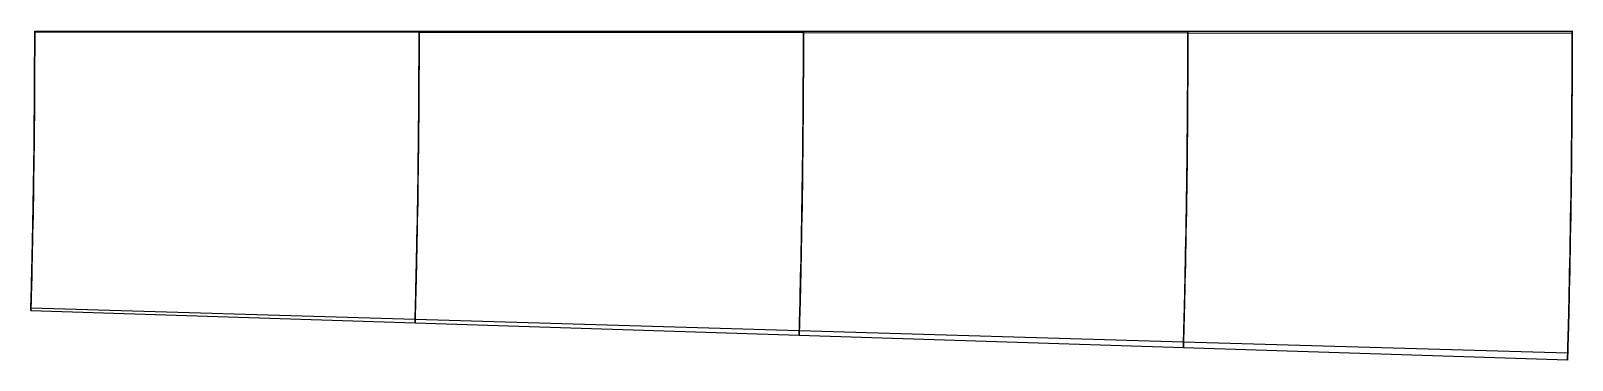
# Model space of a CAD drawing. Extents: x 326.9 to 377, y -10.7 to 0.
import ezdxf

# ---------------------------------------------------------------- set-up
doc = ezdxf.new("R2010")
doc.units = 0

msp = doc.modelspace()

# ---------------------------------------------------------------- linework, layer by layer
at = {"layer": '1', "color": 4}
for points in [[(326.999999, -0.024891, 1.576615), (326.999999, -0.021623, 1.574292), (326.999999, -0.018321, 1.572335), (327, -0.015056, 1.570787), (327, -0.011901, 1.569682), (327, -0.008924, 1.569042), (327, -0.006189, 1.568883), (327, -0.003756, 1.569207), (327, -0.001678, 1.570008), (327, 0, 1.571268), (327, 0.001242, 1.57296), (327, 0.00202, 1.575046), (327, 0.002319, 1.577482), (327, 0.002131, 1.580215), (327, 0.001461, 1.583185), (327, 0.000323, 1.586327), (327, -0.001258, 1.589574), (327, -0.003247, 1.592855), (327, -0.005601, 1.596099)], [(339.499998, -0.033435, 1.185391), (339.499999, -0.029026, 1.182318), (339.499999, -0.024595, 1.179742), (339.499999, -0.020231, 1.177713), (339.5, -0.01602, 1.176272), (339.5, -0.012047, 1.175447), (339.5, -0.00839, 1.175256), (339.5, -0.005121, 1.1757), (339.5, -0.002306, 1.176772), (339.5, 0, 1.178451), (339.5, 0.001751, 1.180702), (339.5, 0.002912, 1.183482), (339.5, 0.00346, 1.186734), (339.5, 0.003386, 1.190395), (339.5, 0.002689, 1.194392), (339.5, 0.001386, 1.198646), (339.5, -0.0005, 1.203071), (339.5, -0.00293, 1.207581), (339.5, -0.005855, 1.212086)], [(351.999997, -0.042889, 0.794104), (351.999998, -0.03721, 0.790245), (351.999999, -0.031533, 0.787026), (351.999999, -0.025959, 0.784506), (351.999999, -0.020591, 0.78273), (352, -0.015525, 0.78173), (352, -0.010852, 0.781523), (352, -0.006659, 0.782115), (352, -0.003019, 0.783493), (352, 0, 0.785634), (352, 0.002345, 0.788498), (352, 0.003972, 0.792033), (352, 0.004854, 0.796175), (352, 0.004974, 0.800849), (352, 0.00433, 0.805971), (352, 0.002934, 0.811449), (352, 0.000811, 0.817182), (352, -0.001999, 0.823068), (352, -0.005446, 0.829)], [(364.499996, -0.053223, 0.402678), (364.499997, -0.046153, 0.398013), (364.499998, -0.039116, 0.394144), (364.499999, -0.032229, 0.391134), (364.499999, -0.025604, 0.389033), (364.499999, -0.019352, 0.387875), (364.5, -0.013575, 0.387679), (364.5, -0.008369, 0.388449), (364.5, -0.003819, 0.390171), (364.5, 0, 0.392817), (364.5, 0.003025, 0.396343), (364.5, 0.005205, 0.400692), (364.5, 0.006507, 0.405791), (364.5, 0.006908, 0.411556), (364.5, 0.006402, 0.417892), (364.5, 0.004999, 0.424696), (364.5, 0.00272, 0.431854), (364.5, -0.000395, 0.439249), (364.5, -0.004295, 0.446759)], [(376.999994, -0.064417, 0.011044), (376.999996, -0.055839, 0.00557), (376.999997, -0.047334, 0.001055), (376.999998, -0.039031, -0.002431), (376.999999, -0.031055, -0.004838), (376.999999, -0.023526, -0.006128), (377, -0.016556, -0.006283), (377, -0.010251, -0.005301), (377, -0.004704, -0.003196), (377, 0, 0), (377, 0.003792, 0.004239), (377, 0.006615, 0.009456), (377, 0.008426, 0.015574), (377, 0.0092, 0.022501), (377, 0.008925, 0.030132), (377, 0.007606, 0.038354), (377, 0.005262, 0.047043), (377, 0.00193, 0.056068), (377, -0.002341, 0.065294)]]:
    msp.add_polyline3d(points, dxfattribs=at)
at = {"layer": '1', "color": 7}
for points in [[(327, 0, -50), (327, 0, 0), (327, 0, 1.571268), (327, 0, 1.769547), (327, 0, 1.967826), (327, 0, 2.166105), (327, 0, 2.364384), (327, 0, 2.562663), (327, 0, 2.760942), (327, 0, 2.959221), (327, 0, 3.1575), (327, 0, 3.355779), (327, 0, 3.554058), (327, 0, 3.752337), (327, 0, 3.950617), (327, 0, 4.148896), (327, 0, 4.347175), (327, 0, 4.545454), (327, 0, 4.743733), (327, 0, 4.942012), (327, 0, 5.140291), (327, 0, 5.33857), (327, 0, 5.536849), (327, 0, 5.735128), (327, 0, 5.933407), (327, 0, 6.131686), (327, 0, 6.329965), (327, 0, 6.528244), (327, 0, 6.726523), (327, 0, 6.924802), (327, 0, 7.123081), (327, 0, 7.32136), (327, 0, 7.519639), (327, 0, 7.717918), (327, 0, 7.916197), (327, 0, 8.114477), (327, 0, 8.312756), (327, 0, 8.511035), (327, 0, 8.709314), (327, 0, 8.907593), (327, 0, 9.105872), (327, 0, 9.304151), (327, 0, 9.50243), (327, 0, 9.700709), (327, 0, 9.898988), (327, 0, 10.097267), (327, 0, 10.295546), (327, 0, 10.493825), (327, 0, 10.692104), (327, 0, 10.890383), (327, 0, 11.088662), (327, 0, 11.286941), (327, 0, 11.48522), (327, 0, 11.683499), (327, 0, 11.881778), (327, 0, 12.080057), (327, 0, 12.278337), (327, 0, 12.476616), (327, 0, 12.674895), (327, 0, 12.873174), (327, 0, 13.071453), (327, 0, 13.269732), (327, 0, 13.468011), (327, 0, 14.4), (327, 0, 16), (327, 0, 66)], [(377, 0, -50), (377, 0, 0), (377, 0, 0.266667), (377, 0, 0.533333), (377, 0, 0.8), (377, 0, 1.066667), (377, 0, 1.333333), (377, 0, 1.6), (377, 0, 1.866667), (377, 0, 2.133333), (377, 0, 2.4), (377, 0, 2.666667), (377, 0, 2.933333), (377, 0, 3.2), (377, 0, 3.466667), (377, 0, 3.733333), (377, 0, 4), (377, 0, 4.266667), (377, 0, 4.533333), (377, 0, 4.8), (377, 0, 5.066667), (377, 0, 5.333333), (377, 0, 5.6), (377, 0, 5.866667), (377, 0, 6.133333), (377, 0, 6.4), (377, 0, 6.666667), (377, 0, 6.933333), (377, 0, 7.2), (377, 0, 7.466667), (377, 0, 7.733333), (377, 0, 8), (377, 0, 8.266667), (377, 0, 8.533333), (377, 0, 8.8), (377, 0, 9.066667), (377, 0, 9.333333), (377, 0, 9.6), (377, 0, 9.866667), (377, 0, 10.133333), (377, 0, 10.4), (377, 0, 10.666667), (377, 0, 10.933333), (377, 0, 11.2), (377, 0, 11.466667), (377, 0, 11.733333), (377, 0, 12), (377, 0, 12.266667), (377, 0, 12.533333), (377, 0, 12.8), (377, 0, 13.066667), (377, 0, 13.333333), (377, 0, 13.6), (377, 0, 13.866667), (377, 0, 14.133333), (377, 0, 14.4), (377, 0, 14.666667), (377, 0, 14.933333), (377, 0, 15.2), (377, 0, 15.466667), (377, 0, 15.733333), (377, 0, 16), (377, 0, 66)], [(326.999999, -0.024891, 1.576615), (339.499998, -0.033435, 1.185391), (351.999997, -0.042889, 0.794104), (364.499996, -0.053223, 0.402678), (376.999994, -0.064417, 0.011044)], [(327, -0.005601, 1.596099), (339.5, -0.005855, 1.212086), (352, -0.005446, 0.829), (364.5, -0.004295, 0.446759), (377, -0.002341, 0.065294)], [(326.876401, -8.989923, 13.451242), (339.370958, -9.359626, 14.077568), (351.865582, -9.72688, 14.70296), (364.360273, -10.091643, 15.327452), (376.855034, -10.453852, 15.95107)], [(326.874104, -9.073052, 13.405761), (339.367808, -9.473168, 14.017849), (351.861459, -9.874912, 14.627767), (364.355055, -10.278335, 15.23552), (376.848594, -10.683494, 15.841092)]]:
    msp.add_polyline3d(points, dxfattribs=at)
at = {"layer": '1', "color": 1}
for points in [[(326.874104, -9.073052, 13.405761), (326.874758, -9.049443, 13.356875), (326.875873, -9.009096, 13.273677), (326.877441, -8.952002, 13.15668), (326.879455, -8.878159, 13.006613), (326.881903, -8.787582, 12.824409), (326.884769, -8.680293, 12.611202), (326.88805, -8.555876, 12.368594), (326.89173, -8.4141, 12.098294), (326.895763, -8.255902, 11.80153), (326.900131, -8.081109, 11.480372), (326.904822, -7.889045, 11.13741), (326.909769, -7.681317, 10.774021), (326.914954, -7.457415, 10.393066), (326.920328, -7.217994, 9.996858), (326.925829, -6.964385, 9.587408), (326.931435, -6.696034, 9.168129), (326.937056, -6.415729, 8.740302), (326.942683, -6.12228, 8.308059), (326.948216, -5.819297, 7.872255), (326.95364, -5.506115, 7.436868), (326.958872, -5.186114, 7.002965), (326.963891, -4.85941, 6.57408), (326.968634, -4.529081, 6.151481), (326.973075, -4.196195, 5.737977), (326.977184, -3.862813, 5.335565), (326.980932, -3.531313, 4.945898), (326.984323, -3.201936, 4.57237), (326.987329, -2.878665, 4.215084), (326.989969, -2.561252, 3.877683), (326.992233, -2.253724, 3.559906), (326.994142, -1.957373, 3.263731), (326.995716, -1.673804, 2.990693), (326.996974, -1.406665, 2.740197), (326.997953, -1.157057, 2.513788), (326.998685, -0.927302, 2.311624), (326.999208, -0.719916, 2.133403), (326.999561, -0.535753, 1.980181), (326.999783, -0.376591, 1.851861), (326.999908, -0.244672, 1.747604), (326.999969, -0.141541, 1.666987), (326.999993, -0.068087, 1.60998), (326.999999, -0.024891, 1.576615)], [(339.367808, -9.473168, 14.017849), (339.36847, -9.449421, 13.964838), (339.369598, -9.408815, 13.874574), (339.371187, -9.351336, 13.747624), (339.373228, -9.27696, 13.584764), (339.375711, -9.185685, 13.386982), (339.378622, -9.077496, 13.155492), (339.381962, -8.951766, 12.892068), (339.385719, -8.808154, 12.598559), (339.389843, -8.647807, 12.276188), (339.394317, -8.470387, 11.92722), (339.399141, -8.274829, 11.554569), (339.404237, -8.063119, 11.159562), (339.409593, -7.834435, 10.745371), (339.415163, -7.589287, 10.314571), (339.420876, -7.32932, 9.869175), (339.426723, -7.053371, 9.413146), (339.432594, -6.764919, 8.947573), (339.438498, -6.461889, 8.477342), (339.444314, -6.148794, 8.002995), (339.450039, -5.824169, 7.529257), (339.455573, -5.492194, 7.056941), (339.460901, -5.152339, 6.590262), (339.465947, -4.808401, 6.130271), (339.47069, -4.46098, 5.680379), (339.475089, -4.112619, 5.242487), (339.479117, -3.765532, 4.818669), (339.482776, -3.419741, 4.412716), (339.48603, -3.079818, 4.024591), (339.488904, -2.744832, 3.658702), (339.491376, -2.419786, 3.314291), (339.493471, -2.105476, 2.99399), (339.495207, -1.803923, 2.699194), (339.496601, -1.519236, 2.429179), (339.49769, -1.252474, 2.185697), (339.498509, -1.006335, 1.968765), (339.499095, -0.783765, 1.777871), (339.499495, -0.585614, 1.614184), (339.499748, -0.413849, 1.477562), (339.499892, -0.271242, 1.3668), (339.499962, -0.159679, 1.281242), (339.499991, -0.080195, 1.220774), (339.499998, -0.033435, 1.185391)], [(351.861459, -9.874912, 14.627767), (351.862126, -9.851094, 14.570588), (351.863264, -9.810362, 14.47323), (351.864868, -9.752685, 14.336285), (351.866929, -9.678013, 14.160581), (351.869439, -9.586324, 13.947161), (351.872385, -9.477585, 13.697304), (351.875775, -9.350897, 13.412986), (351.879599, -9.205842, 13.096175), (351.883802, -9.043762, 12.748102), (351.888372, -8.864188, 12.371199), (351.893319, -8.665582, 11.968747), (351.898553, -8.450338, 11.54201), (351.904071, -8.217369, 11.094441), (351.90983, -7.966917, 10.628939), (351.915748, -7.701077, 10.147446), (351.92183, -7.417901, 9.654567), (351.927949, -7.121716, 9.151121), (351.934129, -6.809475, 8.642771), (351.940228, -6.486613, 8.129767), (351.946258, -6.150757, 7.617621), (351.952096, -5.807058, 7.1068), (351.957741, -5.454204, 6.602277), (351.963098, -5.096807, 6.104835), (351.968153, -4.734922, 5.618522), (351.972853, -4.371604, 5.145147), (351.977171, -4.008851, 4.687224), (351.981111, -3.646561, 4.24886), (351.984627, -3.289743, 3.830018), (351.987748, -2.936825, 3.435803), (351.990443, -2.593911, 3.064902), (351.992738, -2.261065, 2.720763), (351.994649, -1.940947, 2.404477), (351.996189, -1.638066, 2.115255), (351.997398, -1.353407, 1.85508), (351.998312, -1.090141, 1.623754), (351.99897, -0.851647, 1.420573), (351.99942, -0.63879, 1.246793), (351.999708, -0.453716, 1.102241), (351.999872, -0.29979, 0.985313), (351.999954, -0.179286, 0.895091), (351.999988, -0.093404, 0.831365), (351.999997, -0.042889, 0.794104)], [(364.355055, -10.278335, 15.23552), (364.355725, -10.254529, 15.174167), (364.356869, -10.213803, 15.069685), (364.358482, -10.156114, 14.922705), (364.360557, -10.081396, 14.734096), (364.363085, -9.989606, 14.50496), (364.366056, -9.880638, 14.236666), (364.369486, -9.753353, 13.93137), (364.373367, -9.607243, 13.591161), (364.377637, -9.443909, 13.217251), (364.382291, -9.262599, 12.812319), (364.38735, -9.061395, 12.379946), (364.392712, -8.843149, 11.921317), (364.398383, -8.60632, 11.440261), (364.404322, -8.351056, 10.939901), (364.410438, -8.079762, 10.422199), (364.416751, -7.789823, 9.892305), (364.423113, -7.486321, 9.350853), (364.429569, -7.165142, 8.804313), (364.435951, -6.832844, 8.25254), (364.442287, -6.486091, 7.701839), (364.448435, -6.130905, 7.15243), (364.454404, -5.7652, 6.610006), (364.460079, -5.394488, 6.075057), (364.465456, -5.018112, 5.55236), (364.470466, -4.639947, 5.043428), (364.475089, -4.261431, 4.551453), (364.479323, -3.882448, 4.080778), (364.483114, -3.508549, 3.63129), (364.486498, -3.137372, 3.208883), (364.489428, -2.776134, 2.811724), (364.491938, -2.42422, 2.443994), (364.494037, -2.084981, 2.106464), (364.495736, -1.763169, 1.798422), (364.497076, -1.459918, 1.521885), (364.498094, -1.178759, 1.276557), (364.49883, -0.923573, 1.06149), (364.499337, -0.695298, 0.877979), (364.499662, -0.496209, 0.725865), (364.49985, -0.330332, 0.603106), (364.499945, -0.200375, 0.508495), (364.499984, -0.107727, 0.44171), (364.499996, -0.053223, 0.402678)], [(376.848594, -10.683494, 15.841092), (376.849266, -10.659767, 15.775509), (376.850412, -10.619185, 15.66387), (376.852028, -10.561678, 15.506808), (376.854109, -10.487159, 15.305238), (376.856647, -10.395561, 15.060315), (376.859633, -10.286725, 14.773493), (376.863093, -10.159201, 14.447133), (376.86702, -10.012444, 14.083421), (376.871346, -9.848285, 13.683567), (376.876072, -9.665718, 13.250472), (376.881233, -9.462371, 12.788053), (376.886711, -9.241586, 12.297407), (376.892524, -9.001394, 11.782716), (376.898636, -8.741752, 11.247371), (376.904942, -8.465494, 10.693302), (376.911481, -8.169168, 10.126283), (376.918081, -7.858764, 9.546688), (376.924812, -7.529017, 8.96182), (376.931477, -7.187622, 8.371159), (376.938123, -6.830183, 7.78184), (376.944585, -6.463752, 7.193752), (376.950884, -6.085343, 6.613372), (376.956885, -5.701454, 6.040863), (376.962594, -5.310655, 5.481748), (376.967925, -4.917646, 4.937265), (376.972864, -4.523273, 4.411287), (376.977405, -4.1275, 3.908325), (376.981485, -3.736256, 3.428324), (376.985147, -3.346452, 2.977894), (376.988328, -2.966515, 2.55464), (376.991069, -2.594946, 2.163606), (376.993369, -2.235997, 1.80511), (376.995239, -1.894588, 1.478569), (376.996723, -1.571988, 1.186055), (376.997854, -1.272182, 0.927101), (376.998675, -0.999553, 0.700533), (376.999244, -0.755134, 0.507664), (376.999611, -0.541318, 0.348357), (376.999825, -0.362851, 0.220103), (376.999934, -0.222925, 0.121378), (376.99998, -0.123138, 0.051734), (376.999994, -0.064417, 0.011044)]]:
    msp.add_polyline3d(points, dxfattribs=at)
at = {"layer": '1', "color": 3}
for points in [[(327, -0.005601, 1.596099), (326.999998, -0.039336, 1.638966), (326.999986, -0.096768, 1.711985), (326.999952, -0.177547, 1.814767), (326.999879, -0.281263, 1.946693), (326.999746, -0.407796, 2.106576), (326.999525, -0.557374, 2.29263), (326.999186, -0.729439, 2.503613), (326.9987, -0.922204, 2.739238), (326.998029, -1.135257, 2.997661), (326.99714, -1.367739, 3.277284), (326.996, -1.617342, 3.577677), (326.994572, -1.884112, 3.896049), (326.992827, -2.165895, 4.231507), (326.990746, -2.460094, 4.583372), (326.988295, -2.766764, 4.948492), (326.985479, -3.081632, 5.327385), (326.982275, -3.404642, 5.716803), (326.978703, -3.732021, 6.116562), (326.974768, -4.062192, 6.524529), (326.970486, -4.393353, 6.938708), (326.965892, -4.722837, 7.357734), (326.961001, -5.050143, 7.778538), (326.955871, -5.371989, 8.200167), (326.950517, -5.688561, 8.61909), (326.945019, -5.996224, 9.034599), (326.939386, -6.295857, 9.442803), (326.933715, -6.583782, 9.843071), (326.928024, -6.860552, 10.23193), (326.922397, -7.123632, 10.608089), (326.916877, -7.372615, 10.968945), (326.911515, -7.60666, 11.312319), (326.906386, -7.823984, 11.636745), (326.90151, -8.025134, 11.939472), (326.896955, -8.208565, 12.219193), (326.892775, -8.373406, 12.474353), (326.888985, -8.520047, 12.702851), (326.88563, -8.647839, 12.903395), (326.882749, -8.756057, 13.074934), (326.880368, -8.844498, 13.216331), (326.878507, -8.91302, 13.326637), (326.877181, -8.961516, 13.405115), (326.876401, -8.989923, 13.451242)], [(339.5, -0.005855, 1.212086), (339.499998, -0.039623, 1.259973), (339.499986, -0.097114, 1.341501), (339.499953, -0.178005, 1.456204), (339.499883, -0.281959, 1.603309), (339.499754, -0.409101, 1.781299), (339.499538, -0.560082, 1.987904), (339.499206, -0.734403, 2.2217), (339.498726, -0.930129, 2.482353), (339.498062, -1.14712, 2.767626), (339.497176, -1.384722, 3.07558), (339.496037, -1.640407, 3.405768), (339.494602, -1.914496, 3.755028), (339.492839, -2.205056, 4.122067), (339.49073, -2.508802, 4.506575), (339.488233, -2.826567, 4.904608), (339.485357, -3.1532, 5.317135), (339.482071, -3.489046, 5.740437), (339.478396, -3.829925, 6.174387), (339.474341, -4.173919, 6.616914), (339.469916, -4.51954, 7.065566), (339.465162, -4.863495, 7.519208), (339.460085, -5.205853, 7.974172), (339.454754, -5.542554, 8.429811), (339.449172, -5.874461, 8.881955), (339.443437, -6.197032, 9.330262), (339.437541, -6.511952, 9.770153), (339.431601, -6.814578, 10.201377), (339.425623, -7.106086, 10.619906), (339.419707, -7.383273, 11.02465), (339.41389, -7.646004, 11.412665), (339.40823, -7.893255, 11.78171), (339.402811, -8.122908, 12.130322), (339.397648, -8.335867, 12.455406), (339.392819, -8.530193, 12.755715), (339.388385, -8.70484, 13.029637), (339.384359, -8.86041, 13.274838), (339.380788, -8.996146, 13.489966), (339.377721, -9.111116, 13.673968), (339.375185, -9.205088, 13.825632), (339.373202, -9.277905, 13.943944), (339.371789, -9.329446, 14.028116), (339.370958, -9.359626, 14.077568)], [(352, -0.005446, 0.829), (351.999998, -0.038977, 0.881998), (351.999987, -0.096104, 0.972235), (351.999956, -0.17652, 1.099135), (351.999889, -0.279982, 1.261751), (351.999765, -0.406913, 1.45821), (351.999557, -0.558446, 1.685723), (351.999234, -0.734138, 1.942697), (351.998766, -0.931926, 2.228722), (351.998115, -1.151949, 2.541187), (351.99724, -1.393858, 2.877736), (351.99611, -1.654877, 3.237928), (351.994678, -1.935541, 3.618293), (351.992908, -2.234369, 4.016971), (351.990784, -2.54715, 4.434188), (351.988254, -2.875626, 4.865145), (351.985328, -3.213813, 5.311197), (351.981974, -3.562304, 5.768293), (351.97821, -3.916612, 6.236282), (351.974046, -4.274426, 6.713181), (351.969488, -4.634603, 7.196082), (351.964584, -4.993145, 7.684116), (351.959329, -5.350793, 8.172974), (351.953805, -5.702566, 8.662386), (351.948001, -6.050176, 9.147456), (351.94203, -6.388066, 9.628251), (351.935873, -6.718745, 10.099524), (351.929663, -7.036514, 10.561431), (351.923394, -7.343329, 11.009316), (351.917184, -7.635139, 11.442375), (351.911064, -7.912212, 11.857257), (351.905099, -8.173221, 12.251722), (351.899382, -8.415752, 12.624277), (351.893921, -8.641101, 12.971479), (351.888808, -8.846837, 13.292173), (351.88411, -9.031781, 13.584666), (351.879838, -9.196726, 13.84641), (351.876042, -9.340838, 14.075967), (351.87278, -9.462915, 14.272311), (351.870082, -9.562713, 14.434143), (351.867971, -9.640061, 14.560381), (351.866467, -9.694814, 14.650191), (351.865582, -9.72688, 14.70296)], [(364.5, -0.004295, 0.446759), (364.499998, -0.037354, 0.505), (364.499988, -0.0937, 0.604139), (364.499959, -0.173062, 0.7435), (364.499896, -0.275315, 0.921948), (364.499779, -0.401228, 1.137225), (364.499581, -0.552489, 1.385985), (364.499272, -0.728659, 1.666505), (364.49882, -0.927609, 1.978255), (364.498186, -1.149827, 2.318197), (364.49733, -1.395164, 2.68367), (364.496216, -1.660816, 3.074045), (364.494798, -1.947382, 3.485683), (364.493031, -2.253883, 3.916142), (364.490903, -2.575242, 4.366101), (364.488351, -2.914123, 4.829944), (364.48539, -3.263562, 5.309497), (364.481979, -3.624506, 5.800308), (364.478136, -3.992273, 6.302122), (364.473877, -4.363817, 6.813281), (364.469197, -4.738648, 7.33022), (364.464153, -5.111896, 7.85243), (364.458728, -5.485056, 8.374935), (364.453017, -5.852238, 8.897808), (364.446996, -6.215904, 9.415528), (364.440795, -6.569418, 9.928576), (364.434376, -6.916319, 10.430938), (364.427896, -7.249754, 10.92321), (364.421335, -7.572361, 11.400188), (364.414826, -7.879361, 11.861265), (364.408397, -8.171284, 12.302773), (364.402118, -8.446666, 12.722371), (364.396096, -8.702611, 13.118635), (364.390328, -8.940851, 13.487753), (364.384921, -9.158561, 13.828603), (364.37995, -9.354269, 14.139489), (364.375421, -9.529022, 14.417618), (364.371391, -9.681896, 14.661472), (364.367926, -9.811452, 14.870025), (364.365058, -9.917375, 15.041922), (364.362814, -9.999478, 15.176013), (364.361214, -10.057603, 15.271407), (364.360273, -10.091643, 15.327452)], [(377, -0.002341, 0.065294), (376.999998, -0.034685, 0.128898), (376.999989, -0.089834, 0.237129), (376.999963, -0.167567, 0.389212), (376.999905, -0.267899, 0.583808), (376.999796, -0.391995, 0.818246), (376.99961, -0.542157, 1.088592), (376.999316, -0.717942, 1.393006), (376.998884, -0.917184, 1.73081), (376.998274, -1.140719, 2.098557), (376.997442, -1.388691, 2.49321), (376.996353, -1.658261, 2.913971), (376.994957, -1.950017, 3.357086), (376.993204, -2.263697, 3.819394), (376.991082, -2.593154, 4.30216), (376.98852, -2.942071, 4.798905), (376.985534, -3.30257, 5.311861), (376.98208, -3.67579, 5.836307), (376.978171, -4.05695, 6.371813), (376.973827, -4.442235, 6.917052), (376.969035, -4.831814, 7.467826), (376.963861, -5.219889, 8.024004), (376.958275, -5.608791, 8.57991), (376.952385, -5.991594, 9.136024), (376.946152, -6.371668, 9.68612), (376.939725, -6.741204, 10.231131), (376.933047, -7.104779, 10.764297), (376.926297, -7.454303, 11.286678), (376.919441, -7.793245, 11.792453), (376.912631, -8.115932, 12.28129), (376.905888, -8.423266, 12.749151), (376.899289, -8.713553, 13.19364), (376.892953, -8.983438, 13.613382), (376.88687, -9.235119, 14.004185), (376.881159, -9.465299, 14.364995), (376.875905, -9.672244, 14.69409), (376.871112, -9.857223, 14.988449), (376.866839, -10.019275, 15.246447), (376.863161, -10.15665, 15.467091), (376.860117, -10.268982, 15.648955), (376.857734, -10.356066, 15.790821), (376.856035, -10.417724, 15.891746), (376.855034, -10.453852, 15.95107)]]:
    msp.add_polyline3d(points, dxfattribs=at)
at = {"layer": '1', "color": 2}
for points in [[(326.876401, -8.989923, 13.451242), (326.87627, -8.99467, 13.457674), (326.876111, -9.000431, 13.463216), (326.875929, -9.007041, 13.467712), (326.875729, -9.014314, 13.471034), (326.875516, -9.022043, 13.473087), (326.875296, -9.030008, 13.473813), (326.875075, -9.037983, 13.473191), (326.874861, -9.045741, 13.471239), (326.874658, -9.053062, 13.468011), (326.874473, -9.059737, 13.463599), (326.874311, -9.065576, 13.458127), (326.874177, -9.070412, 13.451751), (326.874074, -9.074107, 13.444652), (326.874007, -9.076556, 13.437031), (326.873975, -9.077688, 13.429105), (326.873981, -9.077471, 13.4211), (326.874024, -9.07591, 13.413244), (326.874104, -9.073052, 13.405761)], [(339.370958, -9.359626, 14.077568), (339.370784, -9.365964, 14.086239), (339.370571, -9.373658, 14.093733), (339.370327, -9.382494, 14.099839), (339.370058, -9.392226, 14.104389), (339.369771, -9.402582, 14.107254), (339.369475, -9.413273, 14.108355), (339.369177, -9.424, 14.10766), (339.368886, -9.434463, 14.105188), (339.368611, -9.444369, 14.101008), (339.368358, -9.453441, 14.095235), (339.368136, -9.461423, 14.08803), (339.36795, -9.468092, 14.079594), (339.367805, -9.47326, 14.070162), (339.367707, -9.476782, 14.059998), (339.367657, -9.478559, 14.049386), (339.367658, -9.47854, 14.038623), (339.367709, -9.476726, 14.028011), (339.367808, -9.473168, 14.017849)], [(351.865582, -9.72688, 14.70296), (351.865358, -9.734991, 14.71412), (351.865085, -9.744836, 14.723785), (351.864772, -9.756145, 14.73169), (351.864426, -9.768608, 14.737618), (351.864057, -9.781882, 14.741407), (351.863676, -9.795603, 14.742953), (351.863291, -9.809394, 14.742211), (351.862915, -9.822876, 14.739201), (351.862558, -9.835676, 14.734005), (351.862229, -9.847442, 14.726765), (351.861937, -9.857848, 14.717678), (351.861692, -9.866608, 14.706994), (351.861499, -9.873479, 14.695004), (351.861364, -9.878271, 14.682039), (351.861292, -9.88085, 14.668457), (351.861284, -9.881145, 14.65463), (351.86134, -9.879147, 14.64094), (351.861459, -9.874912, 14.627767)], [(364.360273, -10.091643, 15.327452), (364.359994, -10.101722, 15.341345), (364.359655, -10.113945, 15.353397), (364.359265, -10.12798, 15.363283), (364.358835, -10.143449, 15.370737), (364.358375, -10.159936, 15.375556), (364.357899, -10.176994, 15.377611), (364.357419, -10.194163, 15.376845), (364.356949, -10.210978, 15.373278), (364.3565, -10.226982, 15.367003), (364.356085, -10.241742, 15.358189), (364.355716, -10.254856, 15.347072), (364.355403, -10.265968, 15.333951), (364.355155, -10.274775, 15.319181), (364.354978, -10.281037, 15.303161), (364.354878, -10.284583, 15.286325), (364.354858, -10.285315, 15.269128), (364.354917, -10.283213, 15.252038), (364.355055, -10.278335, 15.23552)], [(376.855034, -10.453852, 15.95107), (376.854694, -10.466105, 15.967939), (376.854282, -10.48094, 15.982591), (376.853808, -10.497963, 15.994637), (376.853285, -10.516724, 16.003758), (376.852726, -10.536724, 16.009712), (376.852147, -10.557432, 16.012339), (376.851562, -10.578298, 16.011569), (376.850987, -10.598765, 16.00742), (376.850437, -10.618288, 16), (376.849928, -10.636346, 15.989504), (376.849473, -10.652456, 15.976208), (376.849084, -10.666186, 15.960464), (376.848774, -10.677168, 15.94269), (376.848548, -10.685107, 15.923358), (376.848416, -10.68979, 15.902983), (376.848379, -10.69109, 15.882108), (376.848439, -10.688973, 15.861292), (376.848594, -10.683494, 15.841092)]]:
    msp.add_polyline3d(points, dxfattribs=at)

doc.saveas('drawing.dxf')
